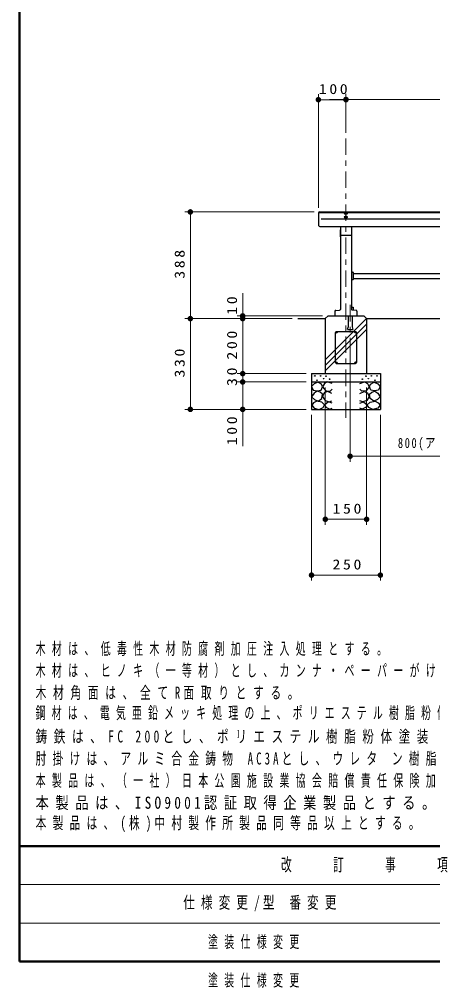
# Model space of a CAD drawing. Units: millimetres on the paper, scale 1:20. Extents: x -365 to 12, y -47 to 342.
# Drawn here: x -365 to -290, y -4.7 to 171.2 of the extents above; entities that cross this region are included whole.
import ezdxf

# ---------------------------------------------------------------- set-up
doc = ezdxf.new("R2010")
doc.units = ezdxf.units.MM
doc.linetypes.add('USER2', pattern=[6, 3, -1, 1, -1])
doc.layers.add('LY_1', color=7, linetype='Continuous', lineweight=25)
doc.layers.add('LY_2', color=7, linetype='Continuous', lineweight=13)
doc.styles.add('ＭＳ ゴシック', font='')
doc.styles.get('ＭＳ ゴシック').set_extended_font_data('MS Gothic')

# ---------------------------------------------------------------- blocks, each defined once
blk = doc.blocks.new('filled_dot')
at = {"color": 0, "linetype": 'Continuous', "lineweight": -2, "const_width": 1.25}
blk.add_lwpolyline([(-0.625, 0, 1), (0.625, 0, 1)], format="xyb", close=True, dxfattribs=at)

msp = doc.modelspace()

# ---------------------------------------------------------------- linework, layer by layer
at = {"layer": 'LY_1', "lineweight": 13}
for p, q in [((-310.717, 137), (-310.717, 157.638)), ((-310.717, 156.638), (-305.717, 156.638)), ((-308.717, 156.68), (-262.717, 156.68)), ((-305.717, 150.608), (-305.717, 157.68)), ((-305.717, 150.608), (-305.717, 157.638)), ((-311.467, 136.25), (-334.967, 136.25)), ((-333.967, 116.853), (-333.967, 136.25)), ((-324.467, 116.853), (-324.467, 121.477)), ((-315.467, 116.853), (-334.967, 116.853)), ((-333.967, 100.353), (-333.967, 116.853)), ((-309.967, 117.353), (-325.467, 117.353)), ((-324.467, 106.853), (-324.467, 116.853)), ((-309.467, 109.347), (-301.967, 116.847)), ((-309.467, 108.357), (-301.967, 115.857)), ((-309.467, 107.367), (-301.967, 114.867)), ((-304.967, 113.353), (-304.967, 90.853)), ((-312.967, 106.853), (-325.467, 106.853)), ((-324.467, 105.353), (-324.467, 106.853)), ((-312.967, 105.353), (-325.467, 105.353)), ((-324.467, 93.703), (-324.467, 105.353)), ((-309.467, 104.353), (-309.467, 79.385)), ((-301.967, 104.353), (-301.967, 79.385)), ((-312.967, 100.353), (-334.967, 100.353)), ((-311.967, 99.353), (-311.967, 69.237)), ((-299.467, 99.353), (-299.467, 69.237)), ((-264.967, 91.853), (-304.967, 91.853)), ((-301.967, 80.385), (-309.467, 80.385)), ((-299.467, 70.237), (-311.967, 70.237))]:
    msp.add_line(p, q, dxfattribs=at)
at = {"layer": 'LY_1', "linetype": 'USER2', "lineweight": 13}
for p, q in [((-305.717, 149.608), (-305.717, 98.853)), ((-304.967, 119.353), (-304.967, 114.353)), ((-304.967, 118.791), (-304.967, 117.168))]:
    msp.add_line(p, q, dxfattribs=at)
at = {"layer": 'LY_1', "color": 4}
for p, q in [((-310.717, 136), (-310.717, 133.865)), ((-310.467, 136.25), (-220.967, 136.25)), ((-310.467, 136.149), (-220.967, 136.149)), ((-310.467, 133.615), (-220.967, 133.615)), ((-306.767, 132.978), (-306.717, 133.003)), ((-306.767, 132.978), (-306.767, 131.728)), ((-306.717, 133.615), (-306.717, 118.537)), ((-306.642, 132.028), (-304.792, 132.028)), ((-304.717, 133.615), (-304.717, 118.537)), ((-306.767, 131.728), (-306.717, 131.703)), ((-304.717, 125.31), (-304.462, 125.283)), ((-304.417, 125.233), (-304.417, 123.973)), ((-304.417, 125.081), (-266.717, 125.081)), ((-304.462, 123.923), (-304.717, 123.897)), ((-304.417, 124.126), (-266.717, 124.126)), ((-307.717, 118.209), (-307.717, 117.353)), ((-307.573, 118.359), (-306.861, 118.387)), ((-303.861, 118.359), (-304.573, 118.387)), ((-303.717, 118.209), (-303.717, 117.353)), ((-314.467, 116.853), (-309.467, 116.853)), ((-308.967, 117.353), (-309.467, 116.853)), ((-309.467, 116.853), (-309.467, 106.853)), ((-308.967, 117.353), (-302.467, 117.353)), ((-305.342, 117.353), (-305.342, 115.353)), ((-304.592, 117.353), (-304.592, 115.353)), ((-302.467, 117.353), (-301.967, 116.853)), ((-301.967, 116.853), (-216.967, 116.853)), ((-301.967, 116.853), (-301.967, 106.853)), ((-307.467, 114.503), (-303.967, 114.503)), ((-305.343, 115.353), (-305.468, 114.853)), ((-305.467, 114.853), (-304.467, 114.853)), ((-304.593, 115.353), (-304.468, 114.853)), ((-307.617, 108.853), (-307.617, 114.353)), ((-303.817, 114.353), (-303.817, 108.853)), ((-307.467, 108.703), (-303.967, 108.703)), ((-311.967, 106.853), (-311.967, 100.353)), ((-311.967, 106.853), (-299.467, 106.853)), ((-299.467, 106.853), (-299.467, 100.353)), ((-311.967, 100.353), (-299.467, 100.353))]:
    msp.add_line(p, q, dxfattribs=at)
at = {"layer": 'LY_1'}
for p, q in [((-310.217, 135.009), (-221.217, 135.009)), ((-304.717, 118.928), (-304.419, 118.928)), ((-304.419, 118.928), (-304.419, 118.381)), ((-311.967, 105.353), (-299.467, 105.353))]:
    msp.add_line(p, q, dxfattribs=at)
at = {"layer": 'LY_1', "color": 4}
for points in [[(-305.417, 135.977), (-305.419, 135.985), (-305.422, 135.993), (-305.428, 136), (-305.435, 136.008), (-305.445, 136.015), (-305.458, 136.022), (-305.472, 136.028), (-305.488, 136.034), (-305.505, 136.04), (-305.525, 136.045), (-305.545, 136.05), (-305.567, 136.054), (-305.591, 136.058), (-305.615, 136.061), (-305.64, 136.063), (-305.665, 136.065), (-305.691, 136.066), (-305.717, 136.066), (-305.744, 136.066), (-305.769, 136.065), (-305.795, 136.063), (-305.82, 136.061), (-305.844, 136.058), (-305.867, 136.054), (-305.889, 136.05), (-305.91, 136.045), (-305.93, 136.04), (-305.947, 136.034), (-305.963, 136.028), (-305.977, 136.022), (-305.989, 136.015), (-305.999, 136.008), (-306.007, 136), (-306.013, 135.993), (-306.016, 135.985), (-306.017, 135.977), (-306.016, 135.969), (-306.013, 135.961), (-306.007, 135.954), (-305.999, 135.946), (-305.989, 135.939), (-305.977, 135.932), (-305.963, 135.926), (-305.947, 135.92), (-305.93, 135.914), (-305.91, 135.909), (-305.889, 135.904), (-305.867, 135.9), (-305.844, 135.896), (-305.82, 135.893), (-305.795, 135.891), (-305.769, 135.889), (-305.744, 135.888), (-305.717, 135.888), (-305.691, 135.888), (-305.665, 135.889), (-305.64, 135.891), (-305.615, 135.893), (-305.591, 135.896), (-305.567, 135.9), (-305.545, 135.904), (-305.525, 135.909), (-305.505, 135.914), (-305.488, 135.92), (-305.472, 135.926), (-305.458, 135.932), (-305.445, 135.939), (-305.435, 135.946), (-305.428, 135.954), (-305.422, 135.961), (-305.419, 135.969)], [(-305.417, 135.307), (-305.419, 135.315), (-305.422, 135.322), (-305.428, 135.33), (-305.435, 135.338), (-305.445, 135.345), (-305.458, 135.352), (-305.472, 135.358), (-305.488, 135.364), (-305.505, 135.37), (-305.525, 135.375), (-305.545, 135.38), (-305.567, 135.384), (-305.591, 135.388), (-305.615, 135.391), (-305.64, 135.393), (-305.665, 135.395), (-305.691, 135.396), (-305.717, 135.396), (-305.744, 135.396), (-305.769, 135.395), (-305.795, 135.393), (-305.82, 135.391), (-305.844, 135.388), (-305.867, 135.384), (-305.889, 135.38), (-305.91, 135.375), (-305.93, 135.37), (-305.947, 135.364), (-305.963, 135.358), (-305.977, 135.352), (-305.989, 135.345), (-305.999, 135.338), (-306.007, 135.33), (-306.013, 135.322), (-306.016, 135.315), (-306.017, 135.307), (-306.016, 135.299), (-306.013, 135.291), (-306.007, 135.284), (-305.999, 135.276), (-305.989, 135.269), (-305.977, 135.262), (-305.963, 135.256), (-305.947, 135.25), (-305.93, 135.244), (-305.91, 135.239), (-305.889, 135.234), (-305.867, 135.23), (-305.844, 135.226), (-305.82, 135.223), (-305.795, 135.221), (-305.769, 135.219), (-305.744, 135.218), (-305.717, 135.218), (-305.691, 135.218), (-305.665, 135.219), (-305.64, 135.221), (-305.615, 135.223), (-305.591, 135.226), (-305.567, 135.23), (-305.545, 135.234), (-305.525, 135.239), (-305.505, 135.244), (-305.488, 135.25), (-305.472, 135.256), (-305.458, 135.262), (-305.445, 135.269), (-305.435, 135.276), (-305.428, 135.284), (-305.422, 135.291), (-305.419, 135.299)]]:
    msp.add_lwpolyline(points, close=True, dxfattribs=at)
at = {"layer": 'LY_1'}
for points in [[(-310.845, 105.323), (-311.479, 105.022), (-311.954, 104.547), (-311.653, 103.85), (-310.924, 103.707), (-310.227, 103.866), (-309.974, 104.452), (-310.164, 104.959)], [(-300.59, 105.323), (-299.956, 105.022), (-299.481, 104.547), (-299.782, 103.85), (-300.511, 103.707), (-301.208, 103.866), (-301.461, 104.452), (-301.271, 104.959)], [(-310.972, 103.676), (-311.51, 103.327), (-311.954, 102.646), (-311.447, 102.186), (-310.782, 101.87), (-310.085, 102.313), (-310.005, 103.153), (-310.413, 103.515)], [(-300.463, 103.676), (-299.924, 103.327), (-299.481, 102.646), (-299.988, 102.186), (-300.653, 101.87), (-301.35, 102.313), (-301.429, 103.153), (-301.022, 103.515)], [(-311.013, 101.879), (-311.581, 101.56), (-311.919, 101.137), (-311.516, 100.571), (-310.573, 100.368), (-309.857, 100.687), (-309.584, 101.192), (-310.123, 101.648)], [(-300.422, 101.879), (-299.853, 101.56), (-299.516, 101.137), (-299.919, 100.571), (-300.862, 100.368), (-301.577, 100.687), (-301.851, 101.192), (-301.312, 101.648)]]:
    msp.add_lwpolyline(points, close=True, dxfattribs=at)
for points in [[(-308.247, 105.038), (-309.102, 105.355), (-309.641, 105.086), (-309.958, 104.484), (-309.372, 103.723), (-308.595, 103.66), (-308.247, 104.056)], [(-303.188, 105.038), (-302.332, 105.355), (-301.794, 105.086), (-301.477, 104.484), (-302.063, 103.723), (-302.839, 103.66), (-303.188, 104.056)], [(-308.263, 103.232), (-309.023, 103.628), (-309.657, 103.375), (-309.958, 102.725), (-309.514, 101.949), (-308.754, 101.711), (-308.263, 101.917)], [(-303.172, 103.232), (-302.412, 103.628), (-301.778, 103.375), (-301.477, 102.725), (-301.921, 101.949), (-302.681, 101.711), (-303.172, 101.917)], [(-308.247, 101.505), (-308.912, 101.711), (-309.562, 101.157), (-309.387, 100.761), (-308.659, 100.396), (-308.247, 100.555)], [(-303.188, 101.505), (-302.523, 101.711), (-301.873, 101.157), (-302.047, 100.761), (-302.776, 100.396), (-303.188, 100.555)]]:
    msp.add_lwpolyline(points, dxfattribs=at)
at = {"layer": 'LY_1', "color": 4}
for centre in [(-307.467, 114.353), (-303.967, 114.353), (-307.467, 108.853), (-303.967, 108.853)]:
    msp.add_circle(centre, 0.15, dxfattribs=at)
at = {"layer": 'LY_1'}
for centre in [(-311.363, 106.443), (-310.968, 105.653), (-310.326, 106.443), (-309.783, 105.949), (-309.339, 106.393), (-308.697, 105.851), (-302.738, 105.851), (-302.096, 106.393), (-301.652, 105.949), (-301.109, 106.443), (-300.467, 105.653), (-300.072, 106.443)]:
    msp.add_circle(centre, 0.05, dxfattribs=at)
at = {"layer": 'LY_1', "color": 4}
for centre, radius, start, end in [((-310.467, 136), 0.25, 89.99998, 179.99996), ((-310.467, 135.899), 0.25, 89.99998, 179.99996), ((-310.467, 133.865), 0.25, 179.99998, 270.00002), ((-306.642, 132.103), 0.075, 179.99998, 270.00002), ((-304.792, 132.103), 0.075, 270.00002, 0), ((-304.467, 125.233), 0.05, 0, 83.99155), ((-304.467, 123.973), 0.05, 276.00845, 0), ((-307.567, 118.209), 0.15, 92.29005, 179.99996), ((-306.867, 118.537), 0.15, 272.29, 0), ((-304.567, 118.537), 0.15, 179.99996, 267.70997), ((-303.867, 118.209), 0.15, 0, 87.70991)]:
    msp.add_arc(centre, radius, start, end, dxfattribs=at)
at = {"layer": 'LY_2', "lineweight": 50}
for p, q in [((-365, 257), (-365, 0)), ((-365, 21), (0, 21)), ((-365, 0), (0, 0))]:
    msp.add_line(p, q, dxfattribs=at)
at = {"layer": 'LY_2'}
for p, q in [((-365, 14), (-238.5, 14)), ((-365, 7), (-238.5, 7))]:
    msp.add_line(p, q, dxfattribs=at)

# ---------------------------------------------------------------- block references
at = {"layer": 'LY_1', "lineweight": 13, "xscale": 0.4, "yscale": 0.4}
for p in [(-310.717, 156.638), (-304.967, 91.853), (-309.467, 80.385), (-311.967, 70.237)]:
    msp.add_blockref('filled_dot', p, dxfattribs=at)
for p, rotation in [((-305.717, 156.68), 180), ((-305.717, 156.638), 180), ((-333.967, 136.25), 270), ((-333.967, 116.853), 270), ((-333.967, 116.853), 90), ((-324.467, 117.353), 270), ((-324.467, 116.853), 270), ((-324.467, 106.853), 270), ((-324.467, 105.353), 270), ((-333.967, 100.353), 90), ((-324.467, 100.353), 90), ((-301.967, 80.385), 180), ((-299.467, 70.237), 180)]:
    msp.add_blockref('filled_dot', p, dxfattribs=dict(at, rotation=rotation))

# ---------------------------------------------------------------- texts
at = {"layer": 'LY_1', "style": 'ＭＳ ゴシック'}
for s, insert, char_height, attachment_point in [('\\T1.33;\\W1.15;100', (-307.789, 157.638), 1.833, 8), ('\\T1.32;\\W0.75;800(アンカー芯～芯)', (-284.537, 92.853), 1.833, 8), ('\\T1.33;\\W1.15;150', (-305.296, 81.385), 1.833, 8), ('\\T1.33;\\W1.15;250', (-305.302, 71.237), 1.833, 8), ('\\T1.64;\\W0.6;木材は、低毒性木材防腐剤加圧注入処理とする。', (-362.052, 55.536), 2.199, 7), ('\\T1.64;\\W0.6;木材は、ヒノキ（一等材）とし、カンナ・ペーパーがけの上、木材保護着色塗料（メイプル）塗装仕上げとする。', (-362.052, 51.536), 2.199, 7), ('\\T1.62;\\W0.65;木材角面は、全てR面取りとする。', (-362.052, 47.536), 2.199, 7), ('\\T1.62;\\W0.6;鋼材は、電気亜鉛メッキ処理の上、ポリエステル樹脂粉体塗装(ダークグレー）仕上げとする。', (-362.052, 43.536), 2.199, 7), ('\\T1.57;\\W0.7;鋳鉄は、FC\\~200とし、ポリエステル樹脂粉体塗装（ダークグレー）仕上げとする。', (-362.052, 39.536), 2.199, 7), ('\\T1.58;\\W0.65;肘掛けは、アルミ合金鋳物\\~AC3Aとし、ウレタ\\~ン樹脂塗料塗装（ダークグレー）仕上げとする。', (-362.052, 35.536), 2.199, 7), ('\\T1.64;\\W0.6;本製品は、（一社）日本公園施設業協会賠償責任保険加入製品とする。', (-362.052, 31.536), 2.199, 7), ('\\T1.5;\\W0.8;本製品は、ISO9001認証取得企業製品とする。', (-362.052, 27.536), 2.199, 7), ('\\T1.58;\\W0.65;本製品は、(株)中村製作所製品同等品以上とする。', (-362.052, 23.536), 2.199, 7), ('\\T1.53;\\W0.7;仕様変更/型\\~番変更', (-335.25, 10.5), 2.199, 4), ('\\T1.64;\\W0.6;塗装仕様変更', (-330.75, 3.5), 2.199, 4), ('\\T1.64;\\W0.6;塗装仕様変更', (-330.75, -3.5), 2.199, 4)]:
    msp.add_mtext(s, dxfattribs=dict(at, insert=insert, char_height=char_height, attachment_point=attachment_point))
at = {"layer": 'LY_1', "char_height": 1.833, "attachment_point": 8, "rotation": 90, "style": 'ＭＳ ゴシック'}
for s, insert in [('\\T1.33;\\W1.15;388', (-334.967, 126.968)), ('\\T1.34;\\W1.15;10', (-325.467, 119.477)), ('\\T1.33;\\W1.15;200', (-325.467, 112.27)), ('\\T1.33;\\W1.15;330', (-334.967, 109.018)), ('\\T1.34;\\W1.15;30', (-325.467, 106.531)), ('\\T1.33;\\W1.15;100', (-325.467, 96.703))]:
    msp.add_mtext(s, dxfattribs=dict(at, insert=insert))
at = {"layer": 'LY_2', "color": 4, "insert": (-301.75, 17.5), "char_height": 2.346, "attachment_point": 5, "style": 'ＭＳ ゴシック'}
msp.add_mtext('\\T1.64;\\W0.6;改\u3000\u3000訂\u3000\u3000事\u3000\u3000項', dxfattribs=at)

doc.saveas('drawing.dxf')
